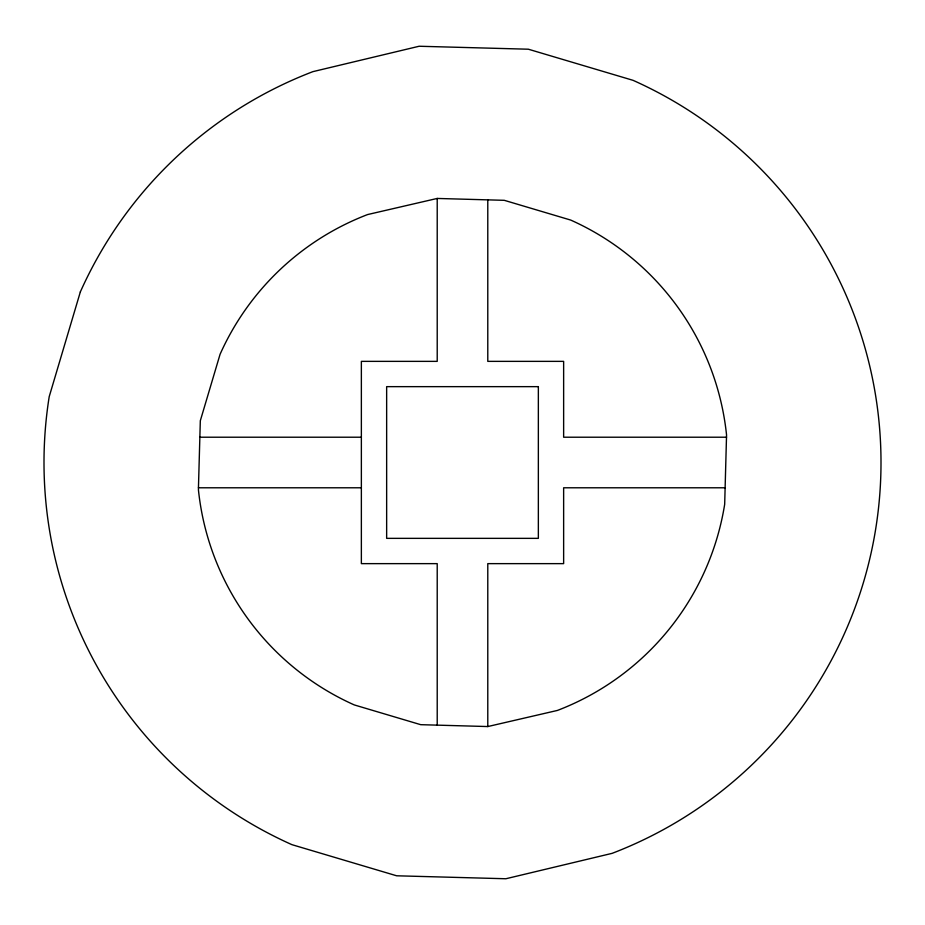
<?xml version="1.0" encoding="UTF-8"?>
<svg xmlns="http://www.w3.org/2000/svg" width="925" height="925" viewBox="0 0 925 925"><rect width="100%" height="100%" fill="white"/><g stroke="black" fill="none" stroke-linecap="round" stroke-linejoin="round"><path stroke-width="1.39" d="M198.447 487.787L200.32 420.725L220.069 354.298A265.487 265.487 0 0 1 367.583 214.565L437.213 198.447L504.275 200.32L570.702 220.069A265.487 265.487 0 0 1 726.553 434.993L724.68 504.275A265.487 265.487 0 0 1 557.417 710.435L487.787 726.553L420.725 724.68L354.298 704.931A265.487 265.487 0 0 1 198.447 490.007L198.447 487.787L361.363 487.787M199.858 437.213L361.363 437.213M726.553 437.213L563.637 437.213L563.637 361.363L487.787 361.363L487.787 199.858M725.131 487.787L563.637 487.787L563.637 563.637L487.787 563.637L487.787 726.553M437.213 198.447L437.213 361.363L361.363 361.363L361.363 563.637L437.213 563.637L437.213 725.131M80.336 291.93L49.21 396.652A418.505 418.505 0 0 0 291.93 844.664L396.652 875.79L505.871 878.75L612.119 853.347A418.505 418.505 0 0 0 633.07 80.336L528.348 49.21L419.129 46.25L312.881 71.653A418.505 418.505 0 0 0 80.336 291.93M538.35 386.65L386.65 386.65L386.65 538.35L538.35 538.35L538.35 386.65"/></g></svg>
